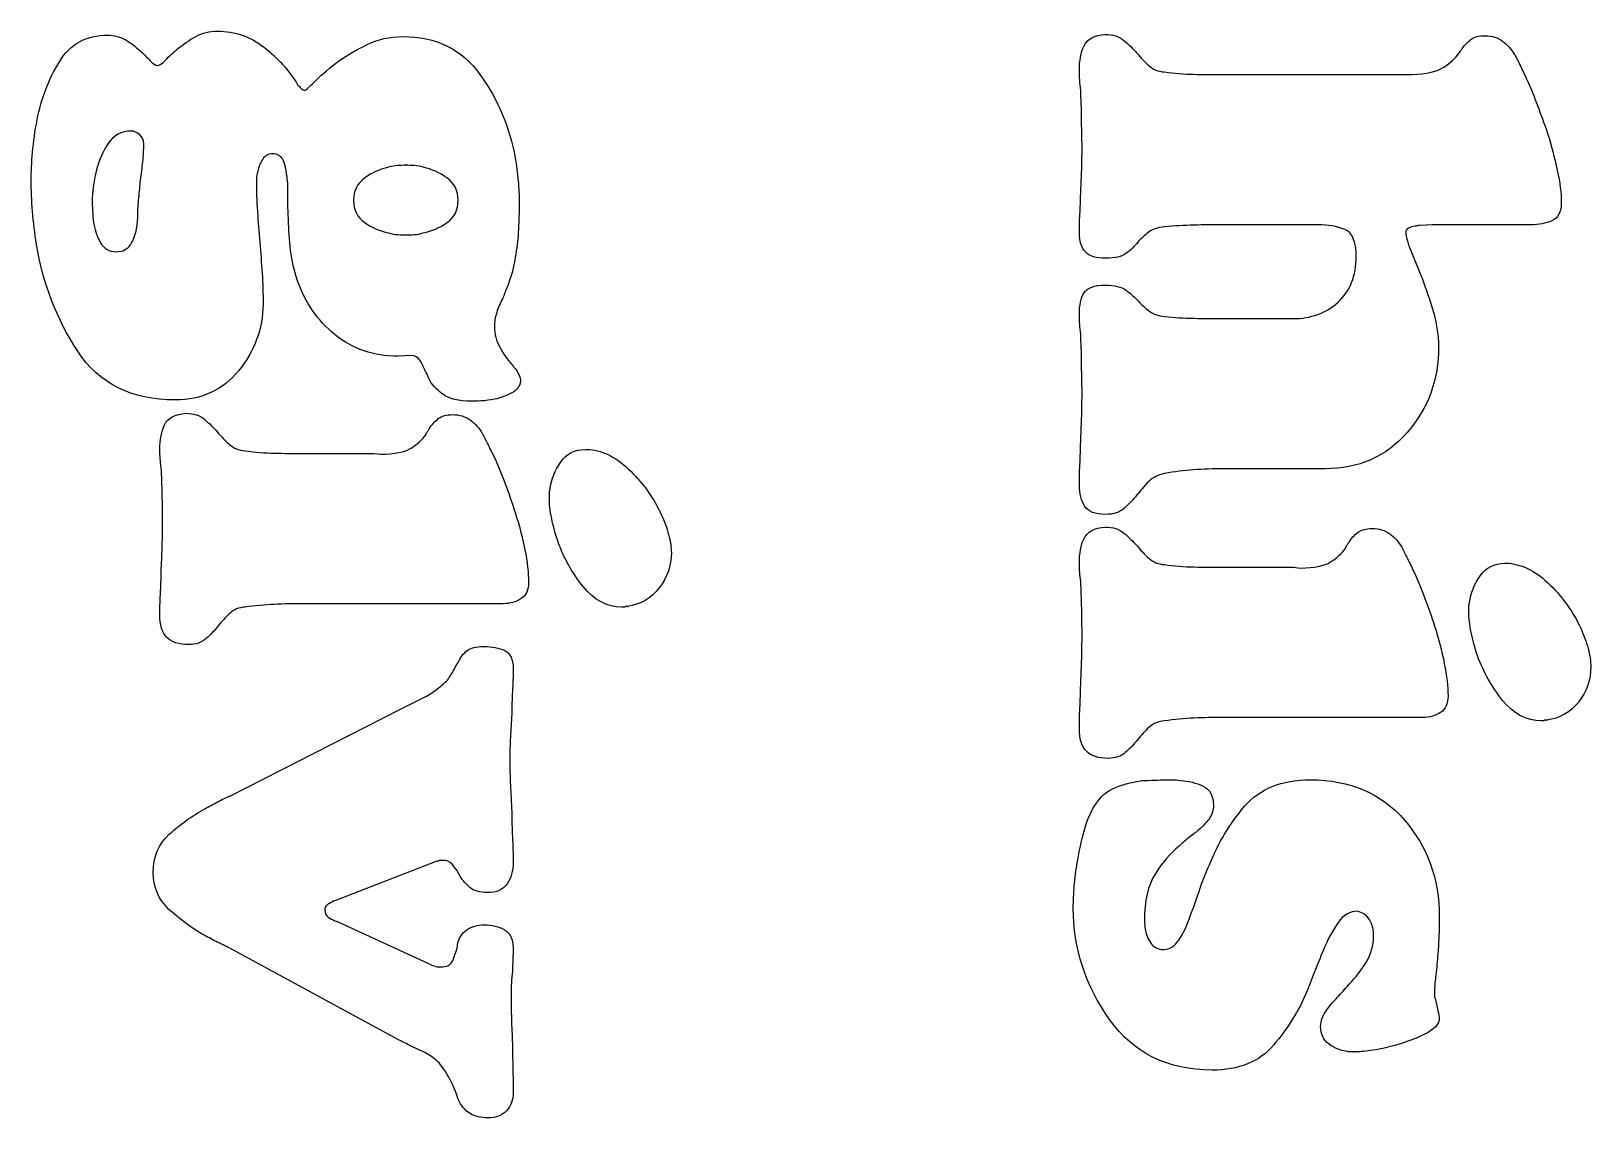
# Model space of a CAD drawing. Extents: x 0 to 771, y 958 to 1701.
# Drawn here: x 582.8 to 637, y 1540.5 to 1578.3 of the extents above; entities that cross this region are included whole.
import ezdxf

# ---------------------------------------------------------------- set-up
doc = ezdxf.new("R2010")
doc.units = 0
doc.layers.add('H0114_Printing', color=7, linetype='CONTINUOUS')

msp = doc.modelspace()

# ---------------------------------------------------------------- linework, layer by layer
at = {"layer": 'H0114_Printing', "color": 4}
for points in [[(624.207284, 1576.760561), (624.230284, 1576.760561)], [(624.230284, 1576.760561), (630.572284, 1576.760561)], [(595.793485, 1573.608361), (595.816485, 1573.608361)], [(591.690485, 1572.244361), (591.690485, 1572.768361), (591.690485, 1573.002361)], [(627.514284, 1571.538561), (627.093284, 1571.538561), (624.241284, 1571.538561)], [(634.931284, 1571.538561), (631.504284, 1571.538561), (631.061284, 1571.514561)], [(624.217284, 1568.273561), (626.649284, 1568.273561)], [(596.003485, 1566.986361), (595.513485, 1566.963361)], [(592.235585, 1563.582961), (592.258585, 1563.582961)], [(592.258585, 1563.582961), (594.689585, 1563.582961), (594.922585, 1563.559961)], [(602.041585, 1563.722961), (602.099585, 1563.722961), (602.181585, 1563.722961)], [(627.751284, 1563.051561), (624.230284, 1563.051561)], [(600.782585, 1562.043961), (600.782585, 1562.195961)], [(624.215984, 1559.624661), (624.238984, 1559.624661)], [(624.238984, 1559.624661), (626.669984, 1559.624661), (626.902984, 1559.600661)], [(634.021984, 1559.764661), (634.079984, 1559.764661), (634.161984, 1559.764661)], [(599.174585, 1558.359961), (592.258585, 1558.359961)], [(603.393585, 1558.243961), (603.347585, 1558.243961), (603.301585, 1558.243961)], [(603.510585, 1558.266961), (603.440585, 1558.266961)], [(603.487585, 1558.266961), (603.510585, 1558.266961)], [(632.762984, 1558.085661), (632.762984, 1558.237661)], [(589.667385, 1551.669161), (595.578385, 1554.677161), (596.512385, 1555.143161)], [(631.154984, 1554.401661), (624.238984, 1554.401661)], [(635.373984, 1554.285661), (635.327984, 1554.285661), (635.281984, 1554.285661)], [(635.490984, 1554.308661), (635.420984, 1554.308661)], [(635.467984, 1554.308661), (635.490984, 1554.308661)], [(622.224584, 1552.233261), (622.469584, 1552.233261)], [(589.644385, 1551.669161), (589.667385, 1551.669161)], [(596.811385, 1549.384161), (593.534385, 1548.102161)], [(597.046385, 1549.431161), (596.987385, 1549.431161)], [(593.510385, 1547.262161), (596.578385, 1545.840161)], [(629.452584, 1546.684261), (629.452584, 1546.882261)], [(595.554385, 1543.182161), (589.667385, 1546.377161)], [(597.584385, 1546.423161), (597.584385, 1546.458161), (597.584385, 1546.493161)], [(631.574584, 1544.935261), (631.574584, 1544.784261), (631.574584, 1544.679261)], [(628.776584, 1542.767261), (628.625584, 1542.767261)], [(628.753584, 1542.767261), (628.776584, 1542.767261)]]:
    msp.add_lwpolyline(points, dxfattribs=at)
for points in [[(586.537485, 1574.668361)], [(589.976485, 1566.462361)]]:
    msp.add_lwpolyline(points, close=True, dxfattribs=at)
for points in [[(583.739485, 1577.210361), (584.112485, 1577.824361), (584.672485, 1578.131361), (585.418485, 1578.131361)], [(585.418485, 1578.131361), (585.651485, 1578.131361), (585.861485, 1578.076361), (586.047485, 1577.968361)], [(587.866485, 1577.665361), (588.053485, 1577.820361), (588.258485, 1577.960361), (588.484485, 1578.084361)], [(588.484485, 1578.084361), (588.709485, 1578.209361), (588.962485, 1578.271361), (589.242485, 1578.271361)], [(589.242485, 1578.271361), (589.848485, 1578.271361), (590.387485, 1578.084361), (590.862485, 1577.711361)], [(594.417485, 1577.793361), (594.822485, 1577.988361), (595.241485, 1578.084361), (595.677485, 1578.084361)], [(595.677485, 1578.084361), (596.842485, 1578.084361), (597.740485, 1577.645361), (598.369485, 1576.767361)], [(619.380285, 1577.762561), (619.489285, 1577.996561), (619.738285, 1578.128561), (620.127284, 1578.159561)], [(620.127284, 1578.159561), (620.391284, 1578.159561), (620.604284, 1578.089561), (620.767284, 1577.949561)], [(632.837284, 1577.984561), (632.947284, 1578.070561), (633.113284, 1578.113561), (633.333284, 1578.113561)], [(633.333284, 1578.113561), (633.570284, 1578.113561), (633.770284, 1578.050561), (633.935284, 1577.926561)], [(586.047485, 1577.968361), (586.234485, 1577.859361), (586.397485, 1577.734361), (586.537485, 1577.595361)], [(586.537485, 1577.595361), (586.677485, 1577.470361), (586.797485, 1577.354361), (586.898485, 1577.245361)], [(587.434485, 1577.268361), (587.551485, 1577.393361), (587.694485, 1577.525361), (587.866485, 1577.665361)], [(590.862485, 1577.711361), (591.336485, 1577.338361), (591.721485, 1576.911361), (592.016485, 1576.429361)], [(593.345485, 1577.151361), (593.656485, 1577.385361), (594.013485, 1577.599361), (594.417485, 1577.793361)], [(619.217285, 1576.900561), (619.217285, 1577.242561), (619.272285, 1577.530561), (619.380285, 1577.762561)], [(620.767284, 1577.949561), (620.931284, 1577.809561), (621.082284, 1577.662561), (621.222284, 1577.506561)], [(621.222284, 1577.506561), (621.346284, 1577.351561), (621.482284, 1577.207561), (621.630284, 1577.075561)], [(632.366284, 1577.436561), (632.397284, 1577.483561), (632.428284, 1577.526561), (632.460284, 1577.564561)], [(632.460284, 1577.564561), (632.491284, 1577.603561), (632.515284, 1577.638561), (632.531284, 1577.669561)], [(632.531284, 1577.669561), (632.625284, 1577.794561), (632.727284, 1577.898561), (632.837284, 1577.984561)], [(633.935284, 1577.926561), (634.100284, 1577.802561), (634.238284, 1577.646561), (634.348284, 1577.460561)], [(582.969485, 1575.193361), (583.109485, 1575.924361), (583.366485, 1576.596361), (583.739485, 1577.210361)], [(586.898485, 1577.245361), (586.999485, 1577.137361), (587.081485, 1577.082361), (587.143485, 1577.082361)], [(587.143485, 1577.082361), (587.221485, 1577.082361), (587.318485, 1577.144361), (587.434485, 1577.268361)], [(592.610485, 1576.510361), (592.805485, 1576.705361), (593.050485, 1576.919361), (593.345485, 1577.151361)], [(621.630284, 1577.075561), (621.778284, 1576.943561), (621.960284, 1576.869561), (622.178284, 1576.853561)], [(630.572284, 1576.760561), (631.138284, 1576.760561), (631.547284, 1576.830561), (631.799284, 1576.969561)], [(631.799284, 1576.969561), (632.050284, 1577.109561), (632.239284, 1577.265561), (632.366284, 1577.436561)], [(634.348284, 1577.460561), (634.426284, 1577.335561), (634.500284, 1577.196561), (634.570284, 1577.040561)], [(634.570284, 1577.040561), (634.640284, 1576.885561), (634.713284, 1576.729561), (634.791284, 1576.573561)], [(592.016485, 1576.429361), (592.016485, 1576.414361), (592.019485, 1576.402361), (592.027485, 1576.394361)], [(592.273485, 1576.219361), (592.303485, 1576.219361), (592.416485, 1576.316361), (592.610485, 1576.510361)], [(598.369485, 1576.767361), (598.998485, 1575.889361), (599.407485, 1574.921361), (599.593485, 1573.864361)], [(619.229285, 1576.562561), (619.221285, 1576.678561), (619.217285, 1576.791561), (619.217285, 1576.900561)], [(619.264285, 1576.224561), (619.248285, 1576.333561), (619.237285, 1576.445561), (619.229285, 1576.562561)], [(622.178284, 1576.853561), (622.520284, 1576.807561), (622.858284, 1576.779561), (623.192284, 1576.771561)], [(623.192284, 1576.771561), (623.526284, 1576.764561), (623.865284, 1576.760561), (624.207284, 1576.760561)], [(634.791284, 1576.573561), (634.916284, 1576.294561), (635.037284, 1575.998561), (635.153284, 1575.688561)], [(592.027485, 1576.394361), (592.035485, 1576.386361), (592.047485, 1576.382361), (592.063485, 1576.382361)], [(592.063485, 1576.382361), (592.093485, 1576.336361), (592.129485, 1576.297361), (592.167485, 1576.266361)], [(592.167485, 1576.266361), (592.206485, 1576.235361), (592.241485, 1576.219361), (592.273485, 1576.219361)], [(619.276285, 1575.886561), (619.268285, 1576.002561), (619.264285, 1576.115561), (619.264285, 1576.224561)], [(619.287285, 1575.548561), (619.287285, 1575.656561), (619.284285, 1575.769561), (619.276285, 1575.886561)], [(619.299285, 1574.883561), (619.291285, 1575.109561), (619.287285, 1575.330561), (619.287285, 1575.548561)], [(635.153284, 1575.688561), (635.269284, 1575.377561), (635.382284, 1575.066561), (635.491284, 1574.755561)], [(582.807485, 1574.062361), (582.838485, 1574.428361), (582.892485, 1574.805361), (582.969485, 1575.193361)], [(586.234485, 1574.796361), (585.892485, 1574.796361), (585.624485, 1574.649361), (585.430485, 1574.354361)], [(586.537485, 1574.668361), (586.444485, 1574.754361), (586.343485, 1574.796361), (586.234485, 1574.796361)], [(619.310285, 1574.195561), (619.310285, 1574.429561), (619.307285, 1574.658561), (619.299285, 1574.883561)], [(585.430485, 1574.354361), (585.235485, 1574.059361), (585.099485, 1573.740361), (585.021485, 1573.398361)], [(586.677485, 1574.354361), (586.677485, 1574.478361), (586.630485, 1574.583361), (586.537485, 1574.668361)], [(586.642485, 1573.724361), (586.665485, 1573.927361), (586.677485, 1574.136361), (586.677485, 1574.354361)], [(635.491284, 1574.755561), (635.631284, 1574.304561), (635.747284, 1573.865561), (635.841284, 1573.438561)], [(582.760485, 1573.095361), (582.760485, 1573.375361), (582.775485, 1573.697361), (582.807485, 1574.062361)], [(586.560485, 1573.095361), (586.591485, 1573.313361), (586.619485, 1573.523361), (586.642485, 1573.724361)], [(590.812485, 1573.817361), (590.728485, 1573.693361), (590.671485, 1573.553361), (590.640485, 1573.398361)], [(591.159485, 1574.004361), (591.011485, 1574.004361), (590.896485, 1573.942361), (590.812485, 1573.817361)], [(591.524485, 1573.783361), (591.457485, 1573.931361), (591.335485, 1574.004361), (591.159485, 1574.004361)], [(591.645485, 1573.281361), (591.631485, 1573.468361), (591.590485, 1573.635361), (591.524485, 1573.783361)], [(599.593485, 1573.864361), (599.640485, 1573.600361), (599.675485, 1573.336361), (599.698485, 1573.071361)], [(619.299285, 1573.461561), (619.307285, 1573.702561), (619.310285, 1573.947561), (619.310285, 1574.195561)], [(585.021485, 1573.398361), (584.975485, 1573.211361), (584.940485, 1573.029361), (584.917485, 1572.850361)], [(590.605485, 1573.235361), (590.597485, 1573.173361), (590.593485, 1573.118361), (590.593485, 1573.071361)], [(590.640485, 1573.398361), (590.625485, 1573.351361), (590.613485, 1573.297361), (590.605485, 1573.235361)], [(591.667485, 1573.141361), (591.667485, 1573.188361), (591.660485, 1573.235361), (591.645485, 1573.281361)], [(594.359485, 1573.165361), (594.103485, 1572.978361), (593.975485, 1572.722361), (593.975485, 1572.396361)], [(595.187485, 1573.538361), (594.891485, 1573.476361), (594.616485, 1573.351361), (594.359485, 1573.165361)], [(595.501485, 1573.596361), (595.400485, 1573.589361), (595.295485, 1573.569361), (595.187485, 1573.538361)], [(595.816485, 1573.608361), (595.707485, 1573.608361), (595.603485, 1573.604361), (595.501485, 1573.596361)], [(596.084485, 1573.596361), (595.983485, 1573.604361), (595.886485, 1573.608361), (595.793485, 1573.608361)], [(596.399485, 1573.538361), (596.290485, 1573.569361), (596.185485, 1573.589361), (596.084485, 1573.596361)], [(597.227485, 1573.165361), (596.970485, 1573.351361), (596.694485, 1573.476361), (596.399485, 1573.538361)], [(597.611485, 1572.396361), (597.611485, 1572.722361), (597.483485, 1572.978361), (597.227485, 1573.165361)], [(619.264285, 1572.727561), (619.280285, 1572.975561), (619.291285, 1573.220561), (619.299285, 1573.461561)], [(635.841284, 1573.438561), (635.934284, 1573.010561), (635.980284, 1572.633561), (635.980284, 1572.307561)], [(582.807485, 1571.999361), (582.775485, 1572.372361), (582.760485, 1572.738361), (582.760485, 1573.095361)], [(584.917485, 1572.850361), (584.893485, 1572.672361), (584.881485, 1572.512361), (584.881485, 1572.372361)], [(586.502485, 1572.477361), (586.525485, 1572.687361), (586.545485, 1572.893361), (586.560485, 1573.095361)], [(590.593485, 1573.071361), (590.593485, 1572.714361), (590.605485, 1572.357361), (590.629485, 1571.999361)], [(591.690485, 1573.002361), (591.674485, 1573.048361), (591.667485, 1573.095361), (591.667485, 1573.141361)], [(599.698485, 1573.071361), (599.721485, 1572.807361), (599.733485, 1572.551361), (599.733485, 1572.302361)], [(619.240285, 1571.992561), (619.256285, 1572.233561), (619.264285, 1572.478561), (619.264285, 1572.727561)], [(584.881485, 1572.372361), (584.881485, 1572.279361), (584.885485, 1572.162361), (584.893485, 1572.022361)], [(586.467485, 1571.859361), (586.467485, 1572.061361), (586.479485, 1572.267361), (586.502485, 1572.477361)], [(591.713485, 1571.719361), (591.697485, 1571.891361), (591.690485, 1572.065361), (591.690485, 1572.244361)], [(593.975485, 1572.396361), (593.975485, 1572.053361), (594.103485, 1571.793361), (594.359485, 1571.614361)], [(597.227485, 1571.614361), (597.483485, 1571.793361), (597.611485, 1572.053361), (597.611485, 1572.396361)], [(599.733485, 1572.302361), (599.733485, 1572.100361), (599.729485, 1571.894361), (599.721485, 1571.684361)], [(635.980284, 1572.307561), (635.980284, 1571.980561), (635.872284, 1571.770561), (635.654284, 1571.678561)], [(582.947485, 1570.856361), (582.885485, 1571.245361), (582.838485, 1571.626361), (582.807485, 1571.999361)], [(584.893485, 1572.022361), (584.901485, 1571.882361), (584.913485, 1571.743361), (584.928485, 1571.603361)], [(584.928485, 1571.603361), (584.975485, 1571.354361), (585.056485, 1571.124361), (585.173485, 1570.915361)], [(586.421485, 1571.393361), (586.436485, 1571.471361), (586.448485, 1571.553361), (586.455485, 1571.637361)], [(586.455485, 1571.637361), (586.463485, 1571.723361), (586.467485, 1571.797361), (586.467485, 1571.859361)], [(590.629485, 1571.999361), (590.652485, 1571.641361), (590.679485, 1571.285361), (590.710485, 1570.926361)], [(591.783485, 1570.647361), (591.736485, 1571.004361), (591.713485, 1571.362361), (591.713485, 1571.719361)], [(594.359485, 1571.614361), (594.616485, 1571.436361), (594.891485, 1571.315361), (595.187485, 1571.253361)], [(596.399485, 1571.253361), (596.694485, 1571.315361), (596.970485, 1571.436361), (597.227485, 1571.614361)], [(599.721485, 1571.684361), (599.713485, 1571.475361), (599.702485, 1571.269361), (599.687485, 1571.066361)], [(619.217285, 1571.257561), (619.217285, 1571.506561), (619.225285, 1571.751561), (619.240285, 1571.992561)], [(623.200284, 1571.526561), (622.865284, 1571.518561), (622.526284, 1571.499561), (622.184284, 1571.468561)], [(624.241284, 1571.538561), (623.882284, 1571.538561), (623.536284, 1571.534561), (623.200284, 1571.526561)], [(628.448284, 1571.374561), (628.183284, 1571.483561), (627.872284, 1571.538561), (627.514284, 1571.538561)], [(635.654284, 1571.678561), (635.436284, 1571.584561), (635.195284, 1571.538561), (634.931284, 1571.538561)], [(586.211485, 1570.845361), (586.319485, 1571.008361), (586.389485, 1571.191361), (586.421485, 1571.393361)], [(595.187485, 1571.253361), (595.295485, 1571.222361), (595.400485, 1571.202361), (595.501485, 1571.195361)], [(595.501485, 1571.195361), (595.603485, 1571.187361), (595.700485, 1571.183361), (595.793485, 1571.183361)], [(595.793485, 1571.183361), (595.886485, 1571.183361), (595.983485, 1571.187361), (596.084485, 1571.195361)], [(596.084485, 1571.195361), (596.185485, 1571.202361), (596.290485, 1571.222361), (596.399485, 1571.253361)], [(599.687485, 1571.066361), (599.655485, 1570.771361), (599.613485, 1570.480361), (599.559485, 1570.192361)], [(619.427285, 1570.593561), (619.287285, 1570.741561), (619.217285, 1570.963561), (619.217285, 1571.257561)], [(621.610284, 1571.269561), (621.478284, 1571.168561), (621.357284, 1571.056561), (621.248284, 1570.931561)], [(622.184284, 1571.468561), (621.934284, 1571.437561), (621.743284, 1571.371561), (621.610284, 1571.269561)], [(628.846284, 1570.442561), (628.846284, 1570.955561), (628.714284, 1571.265561), (628.448284, 1571.374561)], [(630.665284, 1571.421561), (630.602284, 1571.390561), (630.572284, 1571.335561), (630.572284, 1571.257561)], [(630.572284, 1571.257561), (630.572284, 1571.133561), (630.630284, 1570.927561), (630.746284, 1570.640561)], [(630.898284, 1571.491561), (630.804284, 1571.475561), (630.726284, 1571.452561), (630.665284, 1571.421561)], [(630.968284, 1571.502561), (630.936284, 1571.495561), (630.913284, 1571.491561), (630.898284, 1571.491561)], [(631.061284, 1571.514561), (631.030284, 1571.514561), (630.998284, 1571.510561), (630.968284, 1571.502561)], [(584.381485, 1567.138361), (583.642485, 1568.265361), (583.164485, 1569.504361), (582.947485, 1570.856361)], [(585.173485, 1570.915361), (585.290485, 1570.705361), (585.472485, 1570.600361), (585.721485, 1570.600361)], [(585.721485, 1570.600361), (585.938485, 1570.600361), (586.102485, 1570.682361), (586.211485, 1570.845361)], [(590.710485, 1570.926361), (590.741485, 1570.569361), (590.769485, 1570.212361), (590.792485, 1569.854361)], [(592.016485, 1569.621361), (591.907485, 1569.947361), (591.829485, 1570.290361), (591.783485, 1570.647361)], [(620.127284, 1570.372561), (619.800285, 1570.372561), (619.567285, 1570.446561), (619.427285, 1570.593561)], [(620.851284, 1570.546561), (620.695284, 1570.430561), (620.453284, 1570.372561), (620.127284, 1570.372561)], [(621.248284, 1570.931561), (621.139284, 1570.791561), (621.007284, 1570.663561), (620.851284, 1570.546561)], [(628.215284, 1568.845561), (628.636284, 1569.225561), (628.846284, 1569.758561), (628.846284, 1570.442561)], [(630.746284, 1570.640561), (630.863284, 1570.352561), (630.998284, 1570.022561), (631.154284, 1569.649561)], [(599.559485, 1570.192361), (599.504485, 1569.905361), (599.422485, 1569.629361), (599.313485, 1569.364361)], [(590.792485, 1569.854361), (590.815485, 1569.497361), (590.827485, 1569.139361), (590.827485, 1568.782361)], [(593.333485, 1567.709361), (592.719485, 1568.207361), (592.280485, 1568.844361), (592.016485, 1569.621361)], [(599.313485, 1569.364361), (599.282485, 1569.302361), (599.255485, 1569.236361), (599.232485, 1569.166361)], [(619.380285, 1569.171561), (619.489285, 1569.350561), (619.738285, 1569.439561), (620.127284, 1569.439561)], [(620.127284, 1569.439561), (620.438284, 1569.439561), (620.675284, 1569.381561), (620.839284, 1569.264561)], [(631.154284, 1569.649561), (631.216284, 1569.462561), (631.283284, 1569.268561), (631.353284, 1569.066561)], [(599.150485, 1568.968361), (599.072485, 1568.813361), (599.006485, 1568.654361), (598.952485, 1568.490361)], [(599.232485, 1569.166361), (599.209485, 1569.096361), (599.181485, 1569.030361), (599.150485, 1568.968361)], [(619.217285, 1568.413561), (619.217285, 1568.740561), (619.272285, 1568.993561), (619.380285, 1569.171561)], [(620.839284, 1569.264561), (621.003284, 1569.147561), (621.147284, 1569.019561), (621.272284, 1568.879561)], [(621.272284, 1568.879561), (621.381284, 1568.755561), (621.502284, 1568.643561), (621.634284, 1568.541561)], [(626.649284, 1568.273561), (627.272284, 1568.273561), (627.794284, 1568.464561), (628.215284, 1568.845561)], [(631.353284, 1569.066561), (631.423284, 1568.864561), (631.489284, 1568.662561), (631.551284, 1568.460561)], [(590.827485, 1568.782361), (590.811485, 1567.911361), (590.527485, 1567.138361), (589.976485, 1566.462361)], [(598.952485, 1568.490361), (598.898485, 1568.327361), (598.870485, 1568.160361), (598.870485, 1567.989361)], [(619.229285, 1568.075561), (619.221285, 1568.192561), (619.217285, 1568.304561), (619.217285, 1568.413561)], [(621.634284, 1568.541561), (621.767284, 1568.440561), (621.950284, 1568.374561), (622.184284, 1568.343561)], [(622.184284, 1568.343561), (622.526284, 1568.312561), (622.865284, 1568.293561), (623.200284, 1568.285561)], [(623.200284, 1568.285561), (623.536284, 1568.277561), (623.874284, 1568.273561), (624.217284, 1568.273561)], [(631.551284, 1568.460561), (631.597284, 1568.258561), (631.636284, 1568.060561), (631.667284, 1567.866561)], [(598.870485, 1567.989361), (598.870485, 1567.741361), (598.932485, 1567.503361), (599.057485, 1567.278361)], [(619.264285, 1567.737561), (619.248285, 1567.846561), (619.237285, 1567.958561), (619.229285, 1568.075561)], [(619.276285, 1567.399561), (619.268285, 1567.515561), (619.264285, 1567.629561), (619.264285, 1567.737561)], [(631.667284, 1567.866561), (631.698284, 1567.671561), (631.714284, 1567.481561), (631.714284, 1567.294561)], [(595.513485, 1566.963361), (594.674485, 1566.963361), (593.947485, 1567.212361), (593.333485, 1567.709361)], [(599.057485, 1567.278361), (599.181485, 1567.052361), (599.321485, 1566.854361), (599.477485, 1566.683361)], [(619.287285, 1567.061561), (619.287285, 1567.170561), (619.284285, 1567.283561), (619.276285, 1567.399561)], [(631.714284, 1567.294561), (631.714284, 1566.144561), (631.349284, 1565.149561), (630.618284, 1564.310561)], [(587.772485, 1565.448361), (586.249485, 1565.448361), (585.119485, 1566.011361), (584.381485, 1567.138361)], [(596.236485, 1566.882361), (596.173485, 1566.951361), (596.096485, 1566.986361), (596.003485, 1566.986361)], [(596.399485, 1566.613361), (596.353485, 1566.722361), (596.298485, 1566.812361), (596.236485, 1566.882361)], [(599.477485, 1566.683361), (599.492485, 1566.668361), (599.508485, 1566.648361), (599.523485, 1566.625361)], [(619.299285, 1566.396561), (619.291285, 1566.622561), (619.287285, 1566.843561), (619.287285, 1567.061561)], [(589.976485, 1566.462361), (589.424485, 1565.785361), (588.689485, 1565.448361), (587.772485, 1565.448361)], [(596.492485, 1566.415361), (596.461485, 1566.485361), (596.430485, 1566.551361), (596.399485, 1566.613361)], [(596.586485, 1566.193361), (596.554485, 1566.271361), (596.524485, 1566.345361), (596.492485, 1566.415361)], [(597.075485, 1565.646361), (596.858485, 1565.809361), (596.694485, 1565.992361), (596.586485, 1566.193361)], [(599.780485, 1566.100361), (599.764485, 1565.929361), (599.663485, 1565.794361), (599.477485, 1565.692361)], [(599.523485, 1566.625361), (599.539485, 1566.602361), (599.562485, 1566.575361), (599.593485, 1566.544361)], [(599.593485, 1566.544361), (599.640485, 1566.481361), (599.683485, 1566.411361), (599.721485, 1566.333361)], [(599.721485, 1566.333361), (599.760485, 1566.256361), (599.780485, 1566.178361), (599.780485, 1566.100361)], [(619.310285, 1565.709561), (619.310285, 1565.942561), (619.307285, 1566.172561), (619.299285, 1566.396561)], [(598.078485, 1565.401361), (597.627485, 1565.401361), (597.293485, 1565.483361), (597.075485, 1565.646361)], [(599.477485, 1565.692361), (599.290485, 1565.591361), (599.088485, 1565.517361), (598.870485, 1565.471361)], [(619.299285, 1564.905561), (619.307285, 1565.177561), (619.310285, 1565.445561), (619.310285, 1565.709561)], [(598.416485, 1565.412361), (598.268485, 1565.405361), (598.155485, 1565.401361), (598.078485, 1565.401361)], [(598.870485, 1565.471361), (598.715485, 1565.440361), (598.564485, 1565.420361), (598.416485, 1565.412361)], [(587.236585, 1563.722961), (587.236585, 1564.064961), (587.291585, 1564.351961), (587.400585, 1564.584961)], [(587.400585, 1564.584961), (587.508585, 1564.818961), (587.757585, 1564.950961), (588.146585, 1564.980961)], [(588.146585, 1564.980961), (588.410585, 1564.980961), (588.625585, 1564.911961), (588.789585, 1564.771961)], [(588.789585, 1564.771961), (588.952585, 1564.631961), (589.104585, 1564.484961), (589.244585, 1564.328961)], [(596.605585, 1564.444961), (596.698585, 1564.584961), (596.803585, 1564.701961), (596.920585, 1564.794961)], [(596.920585, 1564.794961), (597.037585, 1564.888961), (597.204585, 1564.934961), (597.423585, 1564.934961)], [(597.423585, 1564.934961), (597.656585, 1564.934961), (597.859585, 1564.872961), (598.030585, 1564.748961)], [(598.030585, 1564.748961), (598.202585, 1564.624961), (598.342585, 1564.468961), (598.451585, 1564.282961)], [(619.264285, 1564.100561), (619.280285, 1564.364561), (619.291285, 1564.632561), (619.299285, 1564.905561)], [(589.244585, 1564.328961), (589.369585, 1564.173961), (589.505585, 1564.029961), (589.653585, 1563.897961)], [(595.974585, 1563.769961), (596.192585, 1563.908961), (596.364585, 1564.064961), (596.488585, 1564.235961)], [(596.488585, 1564.235961), (596.503585, 1564.282961), (596.523585, 1564.320961), (596.546585, 1564.351961)], [(596.546585, 1564.351961), (596.570585, 1564.383961), (596.589585, 1564.413961), (596.605585, 1564.444961)], [(598.451585, 1564.282961), (598.513585, 1564.157961), (598.579585, 1564.025961), (598.649585, 1563.885961)], [(619.240285, 1563.295561), (619.256285, 1563.568561), (619.264285, 1563.836561), (619.264285, 1564.100561)], [(630.618284, 1564.310561), (629.887284, 1563.471561), (628.931284, 1563.051561), (627.751284, 1563.051561)], [(587.248585, 1563.407961), (587.240585, 1563.508961), (587.236585, 1563.613961), (587.236585, 1563.722961)], [(587.283585, 1563.092961), (587.268585, 1563.201961), (587.256585, 1563.306961), (587.248585, 1563.407961)], [(589.653585, 1563.897961), (589.801585, 1563.765961), (589.984585, 1563.691961), (590.202585, 1563.675961)], [(590.202585, 1563.675961), (590.544585, 1563.629961), (590.883585, 1563.601961), (591.218585, 1563.593961)], [(591.218585, 1563.593961), (591.553585, 1563.586961), (591.892585, 1563.582961), (592.235585, 1563.582961)], [(594.922585, 1563.559961), (595.406585, 1563.559961), (595.756585, 1563.629961), (595.974585, 1563.769961)], [(598.649585, 1563.885961), (598.719585, 1563.745961), (598.792585, 1563.597961), (598.870585, 1563.442961)], [(598.870585, 1563.442961), (598.994585, 1563.162961), (599.119585, 1562.859961), (599.244585, 1562.533961)], [(601.179585, 1563.290961), (601.381585, 1563.578961), (601.668585, 1563.722961), (602.041585, 1563.722961)], [(602.181585, 1563.722961), (602.678585, 1563.675961), (603.157585, 1563.422961), (603.615585, 1562.964961)], [(587.318585, 1562.148961), (587.310585, 1562.467961), (587.299585, 1562.782961), (587.283585, 1563.092961)], [(600.806585, 1562.346961), (600.852585, 1562.688961), (600.976585, 1563.003961), (601.179585, 1563.290961)], [(603.615585, 1562.964961), (604.074585, 1562.506961), (604.427585, 1562.005961), (604.676585, 1561.460961)], [(619.217285, 1562.491561), (619.217285, 1562.756561), (619.225285, 1563.024561), (619.240285, 1563.295561)], [(622.178284, 1562.888561), (621.960284, 1562.841561), (621.782284, 1562.752561), (621.642284, 1562.620561)], [(623.192284, 1563.016561), (622.858284, 1562.993561), (622.520284, 1562.950561), (622.178284, 1562.888561)], [(624.230284, 1563.051561), (623.872284, 1563.051561), (623.526284, 1563.039561), (623.192284, 1563.016561)], [(599.244585, 1562.533961), (599.368585, 1562.206961), (599.485585, 1561.872961), (599.593585, 1561.530961)], [(600.782585, 1562.195961), (600.782585, 1562.249961), (600.790585, 1562.299961), (600.806585, 1562.346961)], [(619.404285, 1561.745561), (619.280285, 1561.932561), (619.217285, 1562.180561), (619.217285, 1562.491561)], [(621.642284, 1562.620561), (621.502284, 1562.488561), (621.377284, 1562.344561), (621.269284, 1562.188561)], [(587.330585, 1561.204961), (587.330585, 1561.515961), (587.326585, 1561.829961), (587.318585, 1562.148961)], [(600.864585, 1561.320961), (600.809585, 1561.584961), (600.782585, 1561.825961), (600.782585, 1562.043961)], [(621.222284, 1562.142561), (621.082284, 1561.971561), (620.934284, 1561.815561), (620.779284, 1561.675561)], [(621.246284, 1562.176561), (621.246284, 1562.169561), (621.238284, 1562.157561), (621.222284, 1562.142561)], [(621.269284, 1562.188561), (621.253284, 1562.188561), (621.246284, 1562.184561), (621.246284, 1562.176561)], [(599.593585, 1561.530961), (599.733585, 1561.095961), (599.845585, 1560.664961), (599.931585, 1560.236961)], [(601.085585, 1560.504961), (600.992585, 1560.784961), (600.918585, 1561.056961), (600.864585, 1561.320961)], [(604.676585, 1561.460961), (604.784585, 1561.227961), (604.870585, 1560.994961), (604.932585, 1560.761961)], [(620.127284, 1561.465561), (619.769285, 1561.465561), (619.528285, 1561.559561), (619.404285, 1561.745561)], [(620.779284, 1561.675561), (620.623284, 1561.535561), (620.406284, 1561.465561), (620.127284, 1561.465561)], [(587.318585, 1560.399961), (587.326585, 1560.672961), (587.330585, 1560.940961), (587.330585, 1561.204961)], [(604.932585, 1560.761961), (604.994585, 1560.527961), (605.026585, 1560.318961), (605.026585, 1560.131961)], [(619.380985, 1560.626661), (619.488985, 1560.860661), (619.737985, 1560.992661), (620.126984, 1561.022661)], [(620.126984, 1561.022661), (620.390984, 1561.022661), (620.605984, 1560.953661), (620.768984, 1560.813661)], [(620.768984, 1560.813661), (620.932984, 1560.673661), (621.084984, 1560.525661), (621.224984, 1560.370661)], [(628.585984, 1560.486661), (628.678984, 1560.626661), (628.783984, 1560.743661), (628.900984, 1560.836661)], [(628.900984, 1560.836661), (629.017984, 1560.930661), (629.184984, 1560.976661), (629.403984, 1560.976661)], [(629.403984, 1560.976661), (629.636984, 1560.976661), (629.839984, 1560.914661), (630.010984, 1560.790661)], [(630.010984, 1560.790661), (630.182984, 1560.665661), (630.322984, 1560.510661), (630.431984, 1560.323661)], [(587.283585, 1559.595961), (587.299585, 1559.859961), (587.310585, 1560.127961), (587.318585, 1560.399961)], [(599.931585, 1560.236961), (600.017585, 1559.809961), (600.059585, 1559.432961), (600.059585, 1559.106961)], [(601.959585, 1558.954961), (601.579585, 1559.428961), (601.287585, 1559.945961), (601.085585, 1560.504961)], [(605.026585, 1560.131961), (605.026585, 1559.681961), (604.886585, 1559.272961), (604.606585, 1558.907961)], [(619.216985, 1559.764661), (619.216985, 1560.106661), (619.271985, 1560.393661), (619.380985, 1560.626661)], [(621.224984, 1560.370661), (621.348984, 1560.215661), (621.485984, 1560.071661), (621.633984, 1559.939661)], [(627.954984, 1559.811661), (628.172984, 1559.950661), (628.344984, 1560.106661), (628.468984, 1560.277661)], [(628.468984, 1560.277661), (628.483984, 1560.323661), (628.503984, 1560.362661), (628.526984, 1560.393661)], [(628.526984, 1560.393661), (628.550984, 1560.425661), (628.569984, 1560.455661), (628.585984, 1560.486661)], [(630.431984, 1560.323661), (630.493984, 1560.199661), (630.559984, 1560.067661), (630.629984, 1559.927661)], [(587.260585, 1558.791961), (587.276585, 1559.063961), (587.283585, 1559.331961), (587.283585, 1559.595961)], [(619.228985, 1559.449661), (619.220985, 1559.550661), (619.216985, 1559.655661), (619.216985, 1559.764661)], [(621.633984, 1559.939661), (621.781984, 1559.807661), (621.964984, 1559.733661), (622.182984, 1559.717661)], [(622.182984, 1559.717661), (622.524984, 1559.671661), (622.863984, 1559.643661), (623.198984, 1559.635661)], [(623.198984, 1559.635661), (623.533984, 1559.628661), (623.872984, 1559.624661), (624.215984, 1559.624661)], [(626.902984, 1559.600661), (627.386984, 1559.600661), (627.736984, 1559.671661), (627.954984, 1559.811661)], [(630.629984, 1559.927661), (630.699984, 1559.787661), (630.772984, 1559.639661), (630.850984, 1559.484661)], [(633.159984, 1559.332661), (633.361984, 1559.620661), (633.648984, 1559.764661), (634.021984, 1559.764661)], [(634.161984, 1559.764661), (634.658984, 1559.717661), (635.136984, 1559.464661), (635.595984, 1559.006661)], [(600.059585, 1559.106961), (600.059585, 1558.841961), (599.974585, 1558.651961), (599.803585, 1558.534961)], [(619.263985, 1559.134661), (619.248985, 1559.243661), (619.236985, 1559.348661), (619.228985, 1559.449661)], [(619.298985, 1558.190661), (619.290985, 1558.509661), (619.279985, 1558.824661), (619.263985, 1559.134661)], [(630.850984, 1559.484661), (630.974984, 1559.204661), (631.099984, 1558.901661), (631.224984, 1558.575661)], [(632.786984, 1558.388661), (632.832984, 1558.730661), (632.956984, 1559.045661), (633.159984, 1559.332661)], [(587.236585, 1557.986961), (587.236585, 1558.251961), (587.244585, 1558.519961), (587.260585, 1558.791961)], [(599.803585, 1558.534961), (599.632585, 1558.417961), (599.422585, 1558.359961), (599.174585, 1558.359961)], [(603.301585, 1558.243961), (602.787585, 1558.243961), (602.340585, 1558.480961), (601.959585, 1558.954961)], [(604.606585, 1558.907961), (604.326585, 1558.542961), (603.953585, 1558.328961), (603.487585, 1558.266961)], [(631.224984, 1558.575661), (631.348984, 1558.248661), (631.465984, 1557.914661), (631.573984, 1557.572661)], [(635.595984, 1559.006661), (636.054984, 1558.547661), (636.407984, 1558.047661), (636.656984, 1557.502661)], [(587.481585, 1557.182961), (587.318585, 1557.345961), (587.236585, 1557.613961), (587.236585, 1557.986961)], [(589.664585, 1558.021961), (589.524585, 1557.889961), (589.391585, 1557.745961), (589.267585, 1557.590961)], [(590.201585, 1558.243961), (589.983585, 1558.227961), (589.804585, 1558.153961), (589.664585, 1558.021961)], [(591.218585, 1558.336961), (590.883585, 1558.321961), (590.544585, 1558.289961), (590.201585, 1558.243961)], [(592.258585, 1558.359961), (591.899585, 1558.359961), (591.553585, 1558.351961), (591.218585, 1558.336961)], [(603.440585, 1558.266961), (603.425585, 1558.266961), (603.409585, 1558.259961), (603.393585, 1558.243961)], [(619.310985, 1557.246661), (619.310985, 1557.556661), (619.306985, 1557.871661), (619.298985, 1558.190661)], [(632.762984, 1558.237661), (632.762984, 1558.291661), (632.770984, 1558.341661), (632.786984, 1558.388661)], [(632.844984, 1557.362661), (632.789984, 1557.626661), (632.762984, 1557.867661), (632.762984, 1558.085661)], [(589.267585, 1557.590961), (589.143585, 1557.434961), (589.002585, 1557.287961), (588.846585, 1557.147961)], [(631.573984, 1557.572661), (631.713984, 1557.137661), (631.825984, 1556.705661), (631.911984, 1556.278661)], [(636.656984, 1557.502661), (636.764984, 1557.269661), (636.850984, 1557.036661), (636.912984, 1556.803661)], [(588.239585, 1556.937961), (587.897585, 1556.937961), (587.644585, 1557.019961), (587.481585, 1557.182961)], [(588.846585, 1557.147961), (588.690585, 1557.007961), (588.488585, 1556.937961), (588.239585, 1556.937961)], [(619.298985, 1556.441661), (619.306985, 1556.713661), (619.310985, 1556.982661), (619.310985, 1557.246661)], [(633.065984, 1556.546661), (632.972984, 1556.826661), (632.898984, 1557.098661), (632.844984, 1557.362661)], [(597.458385, 1556.052161), (597.512385, 1556.161161), (597.571385, 1556.262161), (597.633385, 1556.355161)], [(597.633385, 1556.355161), (597.711385, 1556.511161), (597.808385, 1556.635161), (597.925385, 1556.728161)], [(597.925385, 1556.728161), (598.042385, 1556.822161), (598.233385, 1556.868161), (598.498385, 1556.868161)], [(598.498385, 1556.868161), (598.793385, 1556.868161), (599.037385, 1556.822161), (599.232385, 1556.728161)], [(599.232385, 1556.728161), (599.426385, 1556.635161), (599.523385, 1556.425161), (599.523385, 1556.099161)], [(619.263985, 1555.637661), (619.279985, 1555.901661), (619.290985, 1556.169661), (619.298985, 1556.441661)], [(633.939984, 1554.995661), (633.559984, 1555.470661), (633.267984, 1555.987661), (633.065984, 1556.546661)], [(636.912984, 1556.803661), (636.974984, 1556.569661), (637.006984, 1556.359661), (637.006984, 1556.173661)], [(597.236385, 1555.702161), (597.329385, 1555.827161), (597.403385, 1555.943161), (597.458385, 1556.052161)], [(599.523385, 1556.099161), (599.523385, 1555.835161), (599.516385, 1555.570161), (599.500385, 1555.306161)], [(631.911984, 1556.278661), (631.997984, 1555.850661), (632.039984, 1555.474661), (632.039984, 1555.147661)], [(637.006984, 1556.173661), (637.006984, 1555.722661), (636.866984, 1555.314661), (636.586984, 1554.949661)], [(596.512385, 1555.143161), (596.667385, 1555.236161), (596.804385, 1555.329161), (596.920385, 1555.422161)], [(596.920385, 1555.422161), (597.037385, 1555.516161), (597.142385, 1555.609161), (597.236385, 1555.702161)], [(599.500385, 1555.306161), (599.485385, 1555.042161), (599.477385, 1554.778161), (599.477385, 1554.513161)], [(619.240985, 1554.833661), (619.256985, 1555.105661), (619.263985, 1555.373661), (619.263985, 1555.637661)], [(619.216985, 1554.028661), (619.216985, 1554.293661), (619.224985, 1554.561661), (619.240985, 1554.833661)], [(632.039984, 1555.147661), (632.039984, 1554.883661), (631.954984, 1554.693661), (631.783984, 1554.576661)], [(635.281984, 1554.285661), (634.767984, 1554.285661), (634.320984, 1554.522661), (633.939984, 1554.995661)], [(636.586984, 1554.949661), (636.306984, 1554.584661), (635.933984, 1554.370661), (635.467984, 1554.308661)], [(599.477385, 1554.513161), (599.461385, 1554.249161), (599.445385, 1553.985161), (599.430385, 1553.721161)], [(622.181984, 1554.285661), (621.963984, 1554.269661), (621.784984, 1554.195661), (621.644984, 1554.063661)], [(623.198984, 1554.378661), (622.863984, 1554.363661), (622.524984, 1554.331661), (622.181984, 1554.285661)], [(624.238984, 1554.401661), (623.879984, 1554.401661), (623.533984, 1554.393661), (623.198984, 1554.378661)], [(631.783984, 1554.576661), (631.612984, 1554.459661), (631.402984, 1554.401661), (631.154984, 1554.401661)], [(635.420984, 1554.308661), (635.405984, 1554.308661), (635.389984, 1554.301661), (635.373984, 1554.285661)], [(599.430385, 1553.721161), (599.415385, 1553.456161), (599.407385, 1553.192161), (599.407385, 1552.928161)], [(619.461985, 1553.224661), (619.298985, 1553.387661), (619.216985, 1553.655661), (619.216985, 1554.028661)], [(621.247984, 1553.632661), (621.123984, 1553.476661), (620.982984, 1553.329661), (620.826984, 1553.189661)], [(621.644984, 1554.063661), (621.504984, 1553.931661), (621.371984, 1553.787661), (621.247984, 1553.632661)], [(620.219984, 1552.979661), (619.876985, 1552.979661), (619.624985, 1553.061661), (619.461985, 1553.224661)], [(620.826984, 1553.189661), (620.670984, 1553.049661), (620.468984, 1552.979661), (620.219984, 1552.979661)], [(599.407385, 1552.928161), (599.407385, 1552.633161), (599.415385, 1552.337161), (599.430385, 1552.042161)], [(599.430385, 1552.042161), (599.445385, 1551.747161), (599.461385, 1551.444161), (599.477385, 1551.133161)], [(620.476584, 1551.965261), (620.771584, 1552.082261), (621.074584, 1552.163261), (621.385584, 1552.210261)], [(621.385584, 1552.210261), (621.540584, 1552.210261), (621.688584, 1552.214261), (621.828584, 1552.221261)], [(621.828584, 1552.221261), (621.968584, 1552.230261), (622.100584, 1552.233261), (622.224584, 1552.233261)], [(622.469584, 1552.233261), (622.555584, 1552.233261), (622.644584, 1552.226261), (622.737584, 1552.210261)], [(622.737584, 1552.210261), (623.017584, 1552.194261), (623.277584, 1552.128261), (623.518584, 1552.012261)], [(623.518584, 1552.012261), (623.759584, 1551.895261), (623.880584, 1551.673261), (623.880584, 1551.347261)], [(624.964584, 1551.312261), (625.484584, 1551.926261), (626.250584, 1552.233261), (627.260584, 1552.233261)], [(627.260584, 1552.233261), (628.628584, 1552.233261), (629.716584, 1551.767261), (630.525584, 1550.834261)], [(588.802385, 1551.226161), (588.942385, 1551.304161), (589.086385, 1551.382161), (589.234385, 1551.459161)], [(589.234385, 1551.459161), (589.382385, 1551.537161), (589.519385, 1551.607161), (589.644385, 1551.669161)], [(619.776585, 1551.370261), (619.947585, 1551.650261), (620.180584, 1551.848261), (620.476584, 1551.965261)], [(587.564385, 1550.340161), (587.938385, 1550.682161), (588.350385, 1550.977161), (588.802385, 1551.226161)], [(599.477385, 1551.133161), (599.477385, 1550.837161), (599.485385, 1550.542161), (599.500385, 1550.247161)], [(619.380585, 1550.450261), (619.473585, 1550.799261), (619.605585, 1551.106261), (619.776585, 1551.370261)], [(623.880584, 1551.347261), (623.880584, 1551.176261), (623.833584, 1551.025261), (623.740584, 1550.892261)], [(623.740584, 1549.272261), (624.035584, 1550.018261), (624.443584, 1550.698261), (624.964584, 1551.312261)], [(619.147585, 1549.389261), (619.209585, 1549.746261), (619.287585, 1550.100261), (619.380585, 1550.450261)], [(623.390584, 1550.508261), (623.297584, 1550.430261), (623.188584, 1550.344261), (623.064584, 1550.251261)], [(623.740584, 1550.892261), (623.647584, 1550.760261), (623.530584, 1550.632261), (623.390584, 1550.508261)], [(630.525584, 1550.834261), (631.332584, 1549.902261), (631.737584, 1548.782261), (631.737584, 1547.477261)], [(587.004385, 1549.011161), (587.004385, 1549.555161), (587.190385, 1549.998161), (587.564385, 1550.340161)], [(599.500385, 1550.247161), (599.516385, 1549.952161), (599.523385, 1549.656161), (599.523385, 1549.361161)], [(622.691584, 1549.925261), (622.380584, 1549.676261), (622.100584, 1549.353261), (621.852584, 1548.957261)], [(623.064584, 1550.251261), (622.939584, 1550.158261), (622.815584, 1550.049261), (622.691584, 1549.925261)], [(596.870385, 1549.396161), (596.846385, 1549.388161), (596.827385, 1549.384161), (596.811385, 1549.384161)], [(596.928385, 1549.408161), (596.912385, 1549.408161), (596.893385, 1549.404161), (596.870385, 1549.396161)], [(596.987385, 1549.431161), (596.964385, 1549.431161), (596.944385, 1549.423161), (596.928385, 1549.408161)], [(597.397385, 1549.302161), (597.319385, 1549.388161), (597.202385, 1549.431161), (597.046385, 1549.431161)], [(597.607385, 1549.011161), (597.545385, 1549.120161), (597.475385, 1549.217161), (597.397385, 1549.302161)], [(599.523385, 1549.361161), (599.523385, 1549.065161), (599.453385, 1548.817161), (599.313385, 1548.615161)], [(619.042585, 1548.538261), (619.065585, 1548.810261), (619.100585, 1549.093261), (619.147585, 1549.389261)], [(587.541385, 1547.740161), (587.182385, 1548.075161), (587.004385, 1548.498161), (587.004385, 1549.011161)], [(597.643385, 1548.953161), (597.635385, 1548.976161), (597.623385, 1548.995161), (597.607385, 1549.011161)], [(597.677385, 1548.871161), (597.662385, 1548.903161), (597.650385, 1548.929161), (597.643385, 1548.953161)], [(598.017385, 1548.487161), (597.885385, 1548.603161), (597.771385, 1548.731161), (597.677385, 1548.871161)], [(621.852584, 1548.957261), (621.603584, 1548.561261), (621.478584, 1548.021261), (621.478584, 1547.337261)], [(623.379584, 1548.351261), (623.479584, 1548.654261), (623.600584, 1548.961261), (623.740584, 1549.272261)], [(598.638385, 1548.311161), (598.357385, 1548.311161), (598.150385, 1548.370161), (598.017385, 1548.487161)], [(599.313385, 1548.615161), (599.174385, 1548.413161), (598.949385, 1548.311161), (598.638385, 1548.311161)], [(619.007585, 1547.780261), (619.007585, 1548.013261), (619.019585, 1548.266261), (619.042585, 1548.538261)], [(623.087584, 1547.523261), (623.180584, 1547.772261), (623.277584, 1548.048261), (623.379584, 1548.351261)], [(588.708385, 1546.866161), (588.288385, 1547.115161), (587.899385, 1547.406161), (587.541385, 1547.740161)], [(593.066385, 1547.892161), (593.003385, 1547.845161), (592.972385, 1547.783161), (592.972385, 1547.706161)], [(592.972385, 1547.706161), (592.972385, 1547.597161), (593.011385, 1547.515161), (593.089385, 1547.460161)], [(593.276385, 1548.008161), (593.198385, 1547.978161), (593.128385, 1547.938161), (593.066385, 1547.892161)], [(593.405385, 1548.055161), (593.366385, 1548.040161), (593.323385, 1548.024161), (593.276385, 1548.008161)], [(593.534385, 1548.102161), (593.487385, 1548.086161), (593.444385, 1548.070161), (593.405385, 1548.055161)], [(620.266584, 1543.898261), (619.427585, 1545.072261), (619.007585, 1546.366261), (619.007585, 1547.780261)], [(628.893584, 1547.663261), (628.628584, 1547.663261), (628.403584, 1547.531261), (628.216584, 1547.267261)], [(629.266584, 1547.430261), (629.187584, 1547.539261), (629.063584, 1547.617261), (628.893584, 1547.663261)], [(593.089385, 1547.460161), (593.167385, 1547.406161), (593.245385, 1547.364161), (593.323385, 1547.332161)], [(593.323385, 1547.332161), (593.354385, 1547.317161), (593.386385, 1547.305161), (593.417385, 1547.298161)], [(593.417385, 1547.298161), (593.448385, 1547.289161), (593.479385, 1547.278161), (593.510385, 1547.262161)], [(597.912385, 1547.018161), (598.084385, 1547.134161), (598.287385, 1547.192161), (598.521385, 1547.192161)], [(598.521385, 1547.192161), (598.785385, 1547.192161), (599.018385, 1547.134161), (599.221385, 1547.018161)], [(621.478584, 1547.337261), (621.478584, 1547.290261), (621.482584, 1547.244261), (621.490584, 1547.197261)], [(621.490584, 1547.197261), (621.497584, 1547.150261), (621.501584, 1547.104261), (621.501584, 1547.057261)], [(622.679584, 1546.661261), (622.827584, 1546.878261), (622.963584, 1547.166261), (623.087584, 1547.523261)], [(628.216584, 1547.267261), (628.030584, 1547.002261), (627.851584, 1546.669261), (627.680584, 1546.264261)], [(629.429584, 1547.080261), (629.398584, 1547.205261), (629.343584, 1547.321261), (629.266584, 1547.430261)], [(631.737584, 1547.477261), (631.737584, 1547.259261), (631.733584, 1547.045261), (631.725584, 1546.836261)], [(589.199385, 1546.609161), (589.044385, 1546.687161), (588.880385, 1546.773161), (588.708385, 1546.866161)], [(589.667385, 1546.377161), (589.511385, 1546.455161), (589.355385, 1546.532161), (589.199385, 1546.609161)], [(597.584385, 1546.493161), (597.631385, 1546.726161), (597.740385, 1546.901161), (597.912385, 1547.018161)], [(599.221385, 1547.018161), (599.422385, 1546.901161), (599.523385, 1546.695161), (599.523385, 1546.400161)], [(621.501584, 1547.057261), (621.533584, 1546.870261), (621.598584, 1546.704261), (621.700584, 1546.556261)], [(622.154584, 1546.334261), (622.356584, 1546.334261), (622.531584, 1546.443261), (622.679584, 1546.661261)], [(629.125584, 1545.775261), (629.312584, 1546.039261), (629.421584, 1546.342261), (629.452584, 1546.684261)], [(629.452584, 1546.882261), (629.452584, 1546.952261), (629.444584, 1547.018261), (629.429584, 1547.080261)], [(631.725584, 1546.836261), (631.717584, 1546.626261), (631.706584, 1546.412261), (631.690584, 1546.194261)], [(597.420385, 1545.945161), (597.483385, 1546.093161), (597.537385, 1546.252161), (597.584385, 1546.423161)], [(599.523385, 1546.400161), (599.523385, 1546.260161), (599.519385, 1546.124161), (599.512385, 1545.992161)], [(621.700584, 1546.556261), (621.801584, 1546.408261), (621.952584, 1546.334261), (622.154584, 1546.334261)], [(627.680584, 1546.264261), (627.602584, 1546.063261), (627.517584, 1545.845261), (627.424584, 1545.611261)], [(631.690584, 1546.194261), (631.674584, 1546.070261), (631.663584, 1545.946261), (631.655584, 1545.821261)], [(596.578385, 1545.840161), (596.640385, 1545.809161), (596.706385, 1545.782161), (596.776385, 1545.758161)], [(596.776385, 1545.758161), (596.846385, 1545.735161), (596.921385, 1545.724161), (596.999385, 1545.724161)], [(596.999385, 1545.724161), (597.218385, 1545.724161), (597.358385, 1545.798161), (597.420385, 1545.945161)], [(599.500385, 1545.584161), (599.485385, 1545.444161), (599.473385, 1545.308161), (599.465385, 1545.175161)], [(599.512385, 1545.992161), (599.504385, 1545.860161), (599.500385, 1545.724161), (599.500385, 1545.584161)], [(627.424584, 1545.611261), (627.330584, 1545.379261), (627.237584, 1545.138261), (627.144584, 1544.889261)], [(628.543584, 1545.052261), (628.745584, 1545.270261), (628.939584, 1545.511261), (629.125584, 1545.775261)], [(631.655584, 1545.821261), (631.647584, 1545.697261), (631.636584, 1545.573261), (631.620584, 1545.449261)], [(599.465385, 1545.175161), (599.457385, 1545.044161), (599.453385, 1544.907161), (599.453385, 1544.768161)], [(628.146584, 1544.621261), (628.271584, 1544.753261), (628.403584, 1544.897261), (628.543584, 1545.052261)], [(631.585584, 1545.180261), (631.577584, 1545.095261), (631.574584, 1545.013261), (631.574584, 1544.935261)], [(631.620584, 1545.449261), (631.604584, 1545.355261), (631.593584, 1545.266261), (631.585584, 1545.180261)], [(599.453385, 1544.768161), (599.453385, 1544.488161), (599.457385, 1544.204161), (599.465385, 1543.917161)], [(627.144584, 1544.889261), (626.849584, 1544.205261), (626.456584, 1543.575261), (625.966584, 1543.000261)], [(627.820584, 1544.236261), (627.913584, 1544.361261), (628.022584, 1544.489261), (628.146584, 1544.621261)], [(631.574584, 1544.679261), (631.589584, 1544.632261), (631.608584, 1544.562261), (631.632584, 1544.469261)], [(631.632584, 1544.469261), (631.655584, 1544.376261), (631.690584, 1544.205261), (631.737584, 1543.956261)], [(599.465385, 1543.917161), (599.473385, 1543.629161), (599.485385, 1543.346161), (599.500385, 1543.065161)], [(623.833584, 1542.137261), (622.294584, 1542.137261), (621.105584, 1542.724261), (620.266584, 1543.898261)], [(627.610584, 1543.653261), (627.610584, 1543.747261), (627.630584, 1543.843261), (627.668584, 1543.945261)], [(627.668584, 1543.945261), (627.707584, 1544.046261), (627.758584, 1544.143261), (627.820584, 1544.236261)], [(631.737584, 1543.956261), (631.737584, 1543.739261), (631.558584, 1543.544261), (631.201584, 1543.373261)], [(627.890584, 1543.047261), (627.704584, 1543.186261), (627.610584, 1543.389261), (627.610584, 1543.653261)], [(631.201584, 1543.373261), (630.843584, 1543.202261), (630.455584, 1543.062261), (630.035584, 1542.954261)], [(595.974385, 1542.973161), (595.850385, 1543.035161), (595.709385, 1543.105161), (595.554385, 1543.182161)], [(596.324385, 1542.809161), (596.215385, 1542.856161), (596.099385, 1542.911161), (595.974385, 1542.973161)], [(596.792385, 1542.529161), (596.652385, 1542.638161), (596.496385, 1542.732161), (596.324385, 1542.809161)], [(599.500385, 1543.065161), (599.500385, 1542.786161), (599.504385, 1542.502161), (599.512385, 1542.214161)], [(625.966584, 1543.000261), (625.477584, 1542.425261), (624.766584, 1542.137261), (623.833584, 1542.137261)], [(628.496584, 1542.790261), (628.279584, 1542.822261), (628.076584, 1542.907261), (627.890584, 1543.047261)], [(628.625584, 1542.767261), (628.585584, 1542.767261), (628.543584, 1542.775261), (628.496584, 1542.790261)], [(629.347584, 1542.814261), (629.122584, 1542.783261), (628.923584, 1542.767261), (628.753584, 1542.767261)], [(630.035584, 1542.954261), (629.802584, 1542.892261), (629.572584, 1542.845261), (629.347584, 1542.814261)], [(597.189385, 1542.040161), (597.064385, 1542.258161), (596.932385, 1542.421161), (596.792385, 1542.529161)], [(597.376385, 1541.714161), (597.313385, 1541.838161), (597.251385, 1541.946161), (597.189385, 1542.040161)], [(597.563385, 1541.271161), (597.500385, 1541.441161), (597.438385, 1541.589161), (597.376385, 1541.714161)], [(599.512385, 1542.214161), (599.519385, 1541.927161), (599.523385, 1541.643161), (599.523385, 1541.363161)], [(597.621385, 1541.107161), (597.598385, 1541.169161), (597.578385, 1541.224161), (597.563385, 1541.271161)], [(599.523385, 1541.363161), (599.523385, 1541.099161), (599.445385, 1540.886161), (599.290385, 1540.723161)], [(597.726385, 1540.921161), (597.679385, 1540.983161), (597.644385, 1541.045161), (597.621385, 1541.107161)], [(598.042385, 1540.618161), (597.894385, 1540.711161), (597.789385, 1540.812161), (597.726385, 1540.921161)], [(598.661385, 1540.478161), (598.396385, 1540.478161), (598.189385, 1540.524161), (598.042385, 1540.618161)], [(599.290385, 1540.723161), (599.135385, 1540.559161), (598.925385, 1540.478161), (598.661385, 1540.478161)]]:
    msp.add_open_spline(points, degree=3, dxfattribs=at)

doc.saveas('drawing.dxf')
